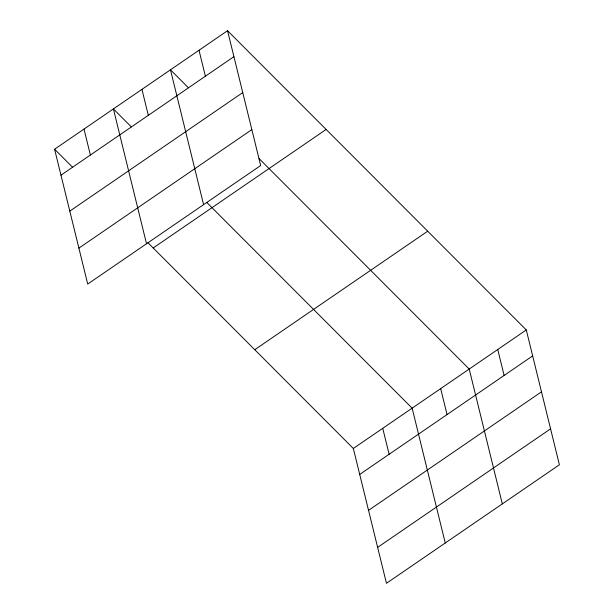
<?xml version="1.0" encoding="UTF-8"?>
<svg xmlns="http://www.w3.org/2000/svg" width="614" height="614" viewBox="0 0 614 614"><rect width="100%" height="100%" fill="white"/><g stroke="black" fill="none" stroke-linecap="round" stroke-linejoin="round"><path stroke-width="0.92" d="M227.541 30.7L260.666 165.534L87.718 284.059L54.6 149.225L227.541 30.7L526.282 329.941L559.4 464.775L386.459 583.3L353.334 448.466L147.859 242.637M60.978 175.19L233.919 56.665M69.804 211.116L242.745 92.591M78.899 248.133L251.84 129.608M153.185 247.979L326.126 129.447M254.756 349.719L427.697 231.194M353.334 448.466L526.282 329.941M359.712 474.43L532.653 355.905M368.538 510.357L541.479 391.832M377.633 547.373L550.574 428.848M188.46 87.833L170.477 69.812L203.595 204.646M259.062 158.558L469.211 369.052L502.329 503.887M131.388 126.944L113.406 108.931L146.523 243.758M206.657 202.336L412.14 408.164L445.257 542.999M54.6 149.225L72.59 167.238M497.747 349.496L504.117 375.461M440.675 388.608L447.053 414.573M382.737 428.319L389.115 454.276M199.013 50.256L205.383 76.22M141.941 89.368L148.312 115.332M84.003 129.078L90.381 155.043"/></g></svg>
